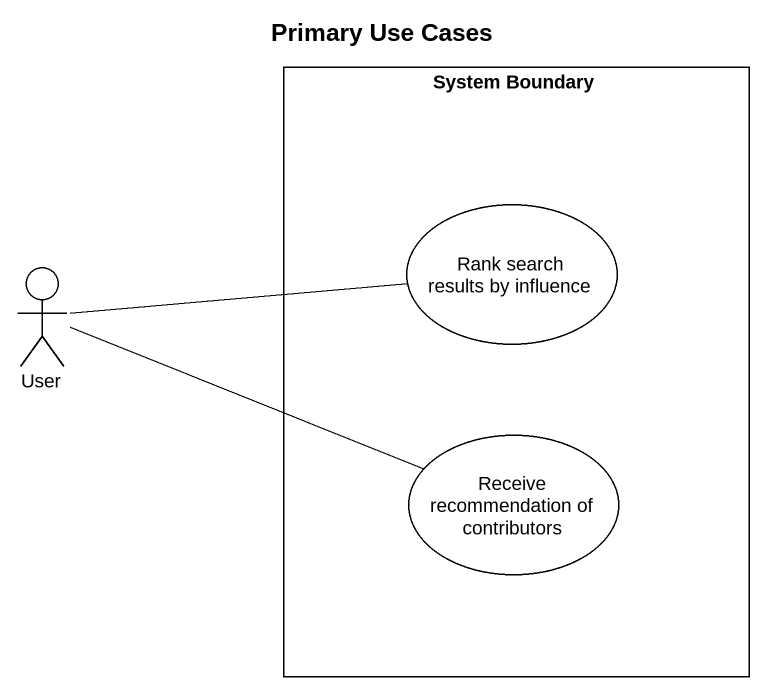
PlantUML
@startuml
title Primary Use Cases
rectangle "System Boundary" as System_Boundary {
  usecase "Rank search results by influence" as Rank_search_results_by
  usecase "Receive recommendation of contributors" as Receive_recommendation_of
}
actor User
User -right- Rank_search_results_by
User -right- Receive_recommendation_of
@enduml
